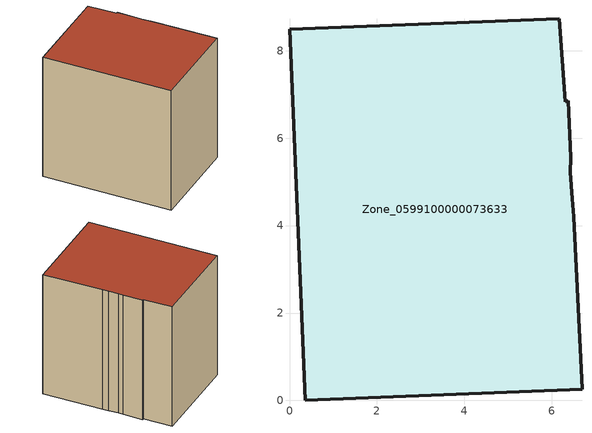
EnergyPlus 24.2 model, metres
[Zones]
Zone_0599100000073633
 floor ground (C_G): 6.42,5.22 6.47,4.61 6.5,4.2 6.69,0.26 0.36,0 0,8.49 6.17,8.74 6.31,6.83 6.37,6.86 6.43,5.55 z0
 wall outside (C_F): 0.36,0 6.69,0.26 6.5,4.2 6.47,4.61 6.42,5.22 6.43,5.55 6.37,6.86 6.31,6.83 6.17,8.74 0,8.49 0.36,0 z0:8.51
 roof outside (C_R): 6.69,0.26 6.5,4.2 6.47,4.61 6.42,5.22 6.43,5.55 6.37,6.86 6.31,6.83 6.17,8.74 0,8.49 0.36,0 z8.51
[BUILDING]
Pand.0599100000073633: North Axis=0; Terrain=City; Loads Convergence Tolerance Value=0.04; Temperature Convergence Tolerance Value=0.4; Solar Distribution=FullExterior; Maximum Number of Warmup Days=25; Minimum Number of Warmup Days=1
[Site:Location]
Rotterdam.The.Hague.AP_ZH_NLD Design_Conditions: Latitude=51.96; Longitude=4.45; Time Zone=1; Elevation=-4.5
[SITE:GROUNDTEMPERATURE:BUILDINGSURFACE]
18, 18, 18, 18, 18, 18, 18, 18, 18, 18, 18, 18
[MATERIAL] Thermal Absorptance=0.9; Solar Absorptance=0.7; Visible Absorptance=0.7
Name | Roughness | Thickness | Conductivity | Density | Specific Heat
G.TC.1946-1964 | MediumSmooth | 0.15 | 1 | 540 | 1210
F.TC.1946-1964 | Rough | 0.3 | 0.857143 | 1920 | 840
R.TC.1946-1964 | MediumRough | 0.2 | 0.235294 | 1500 | 1000
[CONSTRUCTION]
C_G: G.TC.1946-1964
C_F: F.TC.1946-1964
C_R: R.TC.1946-1964
[ZONE]
Zone_0599100000073633: Type=1; Multiplier=1; Ceiling Height=Autocalculate; Volume=Autocalculate; Floor Area=autocalculate; Part of Total Floor Area=Yes
[ZONEINFILTRATION:DESIGNFLOWRATE]
Infil_Zone_0599100000073633: Zone or ZoneList or Space or SpaceList=Zone_0599100000073633; Schedule=AlwaysOn; Design Flow Rate Calculation Method=Flow/Area; Flow Rate per Floor Area=0.003; Constant Term Coefficient=1; Temperature Term Coefficient=0; Velocity Term Coefficient=0; Velocity Squared Term Coefficient=0
[HVACTEMPLATE:ZONE:IDEALLOADSAIRSYSTEM]
Zone_0599100000073633: Maximum Heating Supply Air Temperature=50; Minimum Cooling Supply Air Temperature=13; Maximum Heating Supply Air Humidity Ratio=0.0156; Minimum Cooling Supply Air Humidity Ratio=0.0077; Heating Limit=NoLimit; Cooling Limit=NoLimit; Dehumidification Control Type=ConstantSensibleHeatRatio; Cooling Sensible Heat Ratio=0.7; Dehumidification Setpoint=60; Humidification Control Type=None; Humidification Setpoint=30; Outdoor Air Method=None; Outdoor Air Flow Rate per Person=0.00944; Outdoor Air Flow Rate per Zone Floor Area=0; Outdoor Air Flow Rate per Zone=0; Demand Controlled Ventilation Type=None; Outdoor Air Economizer Type=NoEconomizer; Heat Recovery Type=None; Sensible Heat Recovery Effectiveness=0.7; Latent Heat Recovery Effectiveness=0.65
[ZONECONTROL:THERMOSTAT]
ThermostatControl_Zone_0599100000073633: Zone or ZoneList=Zone_0599100000073633; Control Type Schedule=DualSetpointControlType; Control 1=Thermostat_Zone_0599100000073633; Temperature Difference Between Cutout And Setpoint=0
[THERMOSTATSETPOINT:DUALSETPOINT]
Thermostat_Zone_0599100000073633: Heating Setpoint Temperature Schedule=HeatingSetpoint_Zone_0599100000073633; Cooling Setpoint Temperature Schedule=CoolingSetpoint_Zone_0599100000073633
[SCHEDULE:COMPACT]
HeatingSetpoint_Zone_0599100000073633: Through: 12/31, For: AllDays, Until: 24:00, 21
CoolingSetpoint_Zone_0599100000073633: Through: 12/31, For: AllDays, Until: 24:00, 24
DualSetpointControlType: Through: 12/31, For: AllDays, Until: 24:00, 4
AlwaysOn: Through: 12/31, For: AllDays, Until: 24:00, 1
